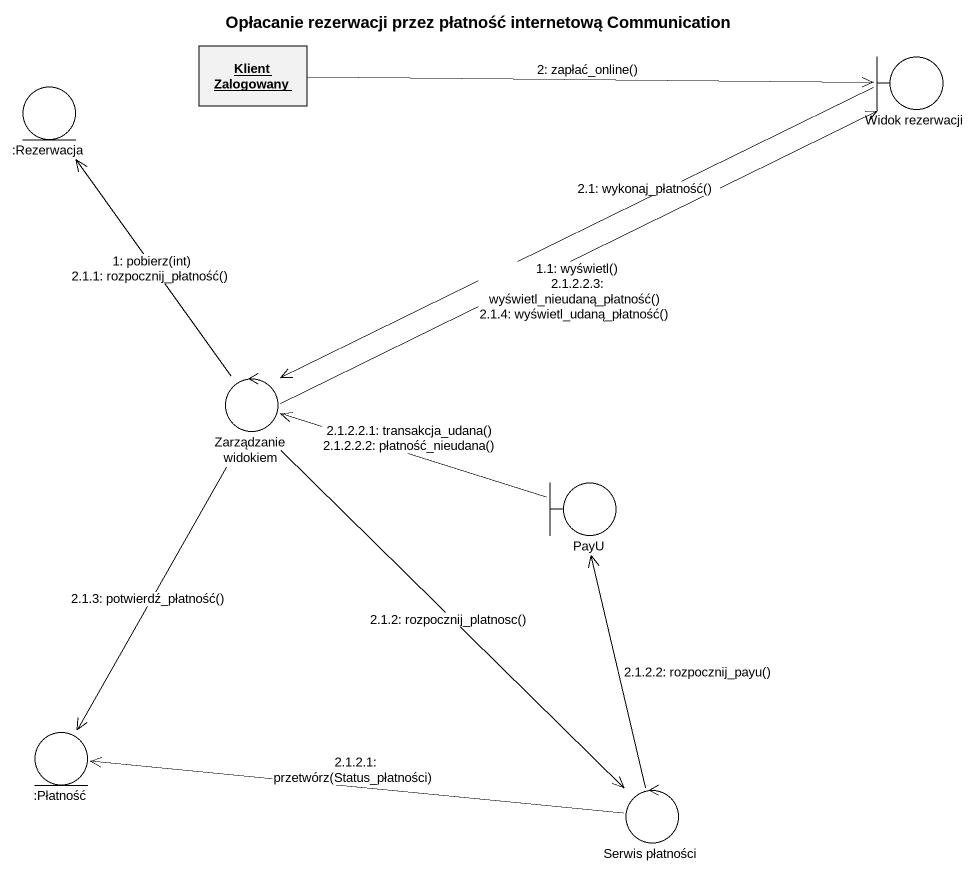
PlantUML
@startuml
title Opłacanie rezerwacji przez płatność internetową Communication
allowmixing
hide circle
hide empty members
object "Klient Zalogowany" as Klient_Zalogowany
boundary "Widok rezerwacji" as Widok_rezerwacji
entity ":Rezerwacja" as Rezerwacja
control "Zarządzanie widokiem" as Zarządzanie_widokiem
boundary PayU
entity ":Płatność" as Płatność
control "Serwis płatności" as Serwis_płatności
Zarządzanie_widokiem -up-> Rezerwacja : 1: pobierz(int)\n2.1.1: rozpocznij_płatność()
Zarządzanie_widokiem -right-> Widok_rezerwacji : 1.1: wyświetl()\n2.1.2.2.3: wyświetl_nieudaną_płatność()\n2.1.4: wyświetl_udaną_płatność()
Klient_Zalogowany -right-> Widok_rezerwacji : 2: zapłać_online()
Widok_rezerwacji -left-> Zarządzanie_widokiem : 2.1: wykonaj_płatność()
Zarządzanie_widokiem --> Serwis_płatności : 2.1.2: rozpocznij_platnosc()
Serwis_płatności -left-> Płatność : 2.1.2.1: przetwórz(Status_płatności)
Serwis_płatności -up-> PayU : 2.1.2.2: rozpocznij_payu()
PayU -left-> Zarządzanie_widokiem : 2.1.2.2.1: transakcja_udana()\n2.1.2.2.2: płatność_nieudana()
Zarządzanie_widokiem --> Płatność : 2.1.3: potwierdź_płatność()
@enduml
